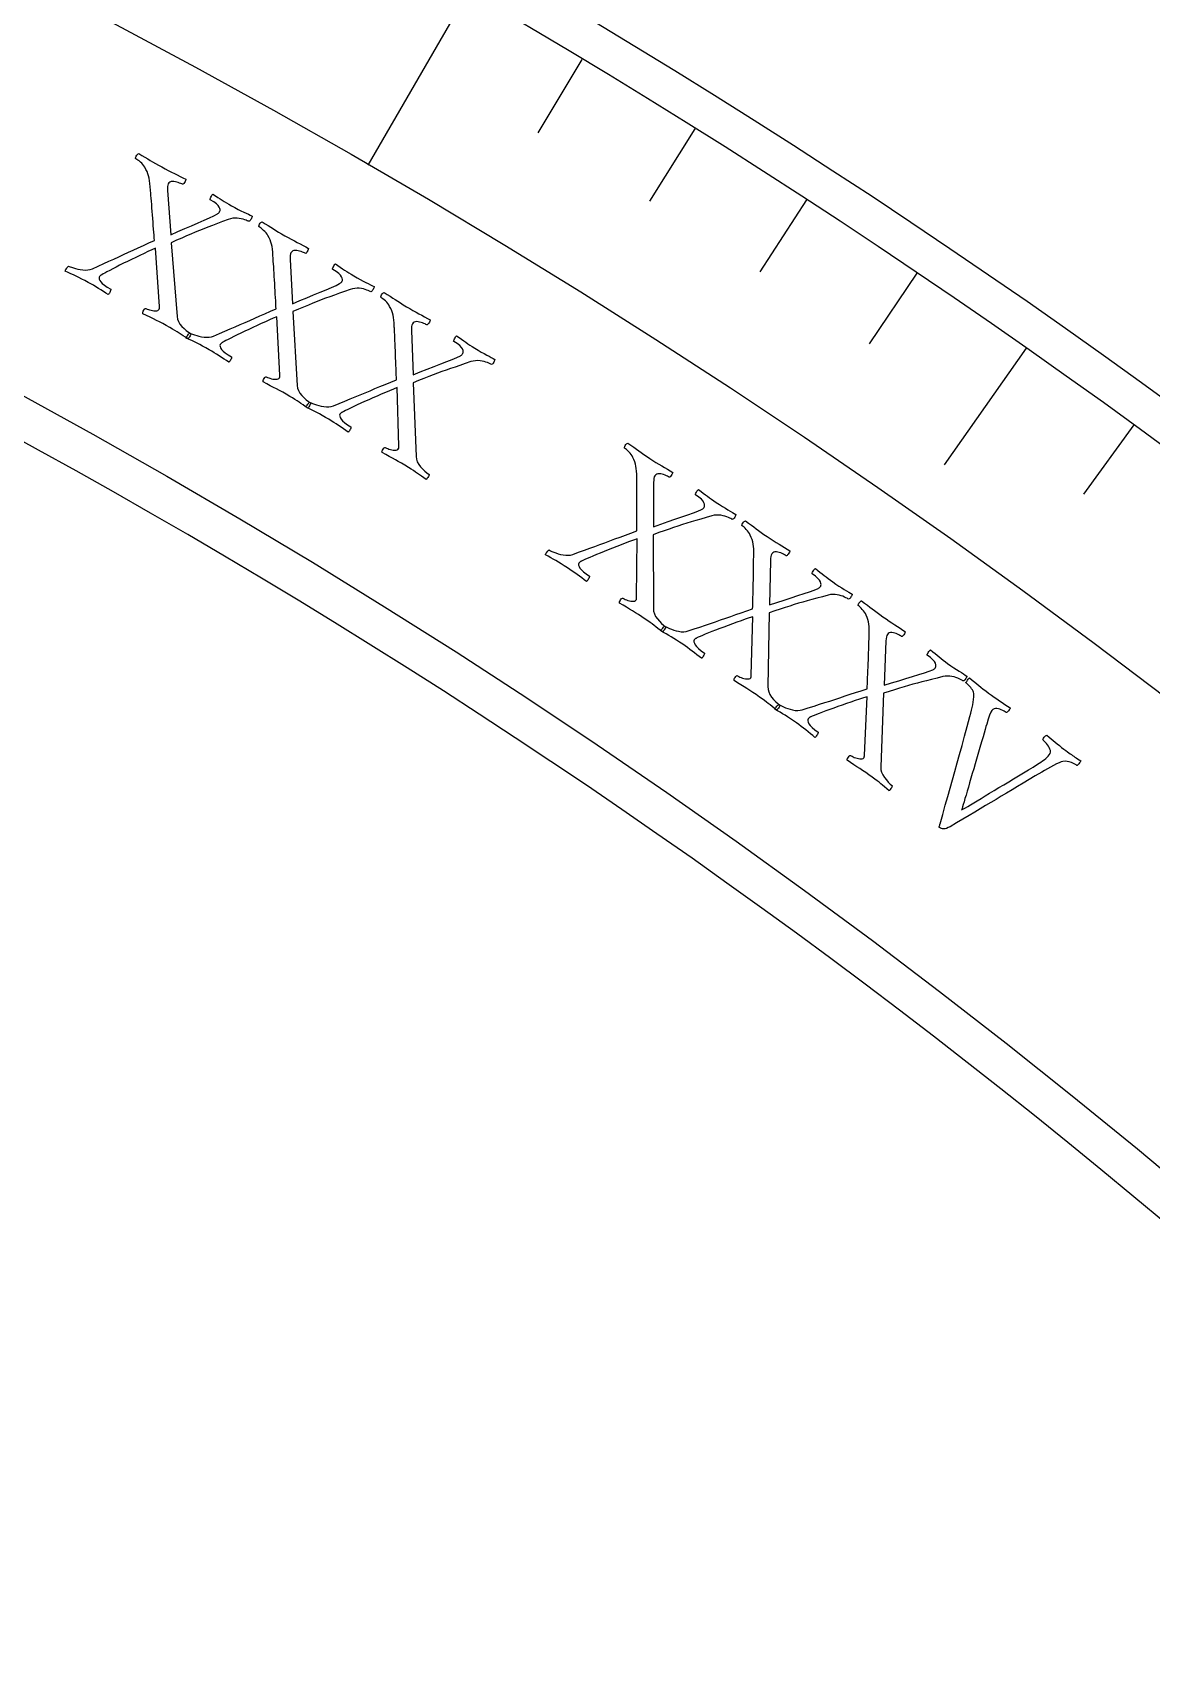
# Model space of a CAD drawing. Header units: millimetres. Extents: x -76 to 76, y -76 to 98.
# Drawn here: x 33.47 to 44.62, y 48.82 to 65.08 of the extents above; entities that cross this region are included whole.
import ezdxf

# ---------------------------------------------------------------- set-up
doc = ezdxf.new("R2010")
doc.units = ezdxf.units.MM
for name, color, linetype in [('CUT_INNER', 6, 'Continuous'), ('CUT_OUTER', 1, 'Continuous'), ('ENGRAVE', 7, 'Continuous'), ('ENGRAVE_FINE', 8, 'Continuous'), ('TEXT', 5, 'Continuous')]:
    doc.layers.add(name, color=color, linetype=linetype)

msp = doc.modelspace()

# ---------------------------------------------------------------- linework, layer by layer
at = {"layer": 'CUT_INNER'}
msp.add_lwpolyline([(44.772, 53.2097), (44.4447, 53.4834), (44.1157, 53.7551), (43.785, 54.0248), (43.4527, 54.2925), (43.1188, 54.5581), (42.7832, 54.8216), (42.446, 55.0831), (42.1072, 55.3425), (41.7669, 55.5998), (41.4249, 55.8551), (41.0814, 56.1082), (40.7364, 56.3592), (40.3898, 56.6081), (40.0417, 56.8548), (39.6921, 57.0995), (39.341, 57.3419), (38.9884, 57.5823), (38.6344, 57.8204), (38.2788, 58.0564), (37.9219, 58.2901), (37.5635, 58.5217), (37.2037, 58.7511), (36.8425, 58.9783), (36.48, 59.2032), (36.116, 59.426), (35.7507, 59.6464), (35.384, 59.8647), (35.0161, 60.0807), (34.6468, 60.2944), (34.2761, 60.5058), (33.9042, 60.715), (33.5311, 60.9219), (33.1566, 61.1265)], dxfattribs=at)
at = {"layer": 'CUT_OUTER'}
msp.add_lwpolyline([(39.0718, 65.1874), (39.4711, 64.9464), (39.8688, 64.703), (40.2651, 64.4571), (40.6598, 64.2089), (41.053, 63.9582), (41.4447, 63.7051), (41.8348, 63.4496), (42.2233, 63.1917), (42.6103, 62.9314), (42.9956, 62.6688), (43.3793, 62.4038), (43.7614, 62.1364), (44.1419, 61.8668), (44.5206, 61.5947), (44.8977, 61.3204)], dxfattribs=at)
at = {"layer": 'ENGRAVE'}
for points in [[(37.8062, 65.4823), (36.8114, 63.7591)], [(43.3695, 61.9381), (42.5543, 60.7739)]]:
    msp.add_lwpolyline(points, dxfattribs=at)
for radius in [75.6124, 73.6227, 69.9276]:
    msp.add_circle((0, 0), radius, dxfattribs=at)
at = {"layer": 'ENGRAVE_FINE'}
for points in [[(38.9433, 64.8125), (38.5041, 64.0816)], [(40.0685, 64.123), (39.6166, 63.3998)], [(41.1815, 63.4139), (40.717, 62.6987)], [(42.2819, 62.6855), (41.8051, 61.9786)], [(44.4439, 61.1717), (43.9426, 60.4819)]]:
    msp.add_lwpolyline(points, dxfattribs=at)
at = {"layer": 'TEXT'}
for points in [[(34.7569, 63.7421), (34.7903, 63.724), (34.8225, 63.7071), (34.8535, 63.6913), (34.8832, 63.6767), (34.9122, 63.6625), (34.9408, 63.6484), (34.9692, 63.6343), (34.9972, 63.6202), (34.9963, 63.6146), (34.9939, 63.6074), (34.99, 63.5987), (34.9846, 63.5883), (34.9787, 63.5788), (34.9735, 63.5726), (34.9688, 63.5697), (34.9647, 63.5701), (34.9571, 63.5739), (34.9476, 63.578), (34.9361, 63.5824), (34.9226, 63.5872), (34.908, 63.5915), (34.8935, 63.5947), (34.8789, 63.5966), (34.8643, 63.5973), (34.8506, 63.596), (34.839, 63.5915), (34.8294, 63.584), (34.8217, 63.5734), (34.8171, 63.5616), (34.8144, 63.5465), (34.8136, 63.5283), (34.8147, 63.507), (34.8486, 63.0661), (34.9192, 63.0977), (34.988, 63.1281), (35.0551, 63.1573), (35.1203, 63.1853), (35.1806, 63.2115), (35.2328, 63.2352), (35.2769, 63.2564), (35.3129, 63.2751), (35.318, 63.2784), (35.3225, 63.2819), (35.3265, 63.2858), (35.3298, 63.29), (35.3326, 63.294), (35.3347, 63.297), (35.3362, 63.2993), (35.337, 63.3006), (35.3393, 63.3081), (35.3391, 63.3177), (35.3364, 63.3293), (35.331, 63.3429), (35.3204, 63.3584), (35.3018, 63.3756), (35.2752, 63.3945), (35.2407, 63.4151), (35.2393, 63.4187), (35.2399, 63.4243), (35.2425, 63.4321), (35.247, 63.442), (35.2523, 63.452), (35.2574, 63.4602), (35.2622, 63.4666), (35.2668, 63.4711), (35.2924, 63.4545), (35.3164, 63.4389), (35.339, 63.4243), (35.3602, 63.4106), (35.3812, 63.3973), (35.4034, 63.3837), (35.4269, 63.3699), (35.4517, 63.3558), (35.4861, 63.3369), (35.518, 63.3199), (35.5473, 63.305), (35.574, 63.2921), (35.5984, 63.2807), (35.6205, 63.2703), (35.6403, 63.2608), (35.6579, 63.2522), (35.6571, 63.2469), (35.6552, 63.2403), (35.6522, 63.2326), (35.648, 63.2236), (35.6429, 63.2151), (35.6372, 63.2084), (35.6308, 63.2036), (35.6239, 63.2006), (35.6186, 63.2032), (35.6103, 63.2067), (35.599, 63.2112), (35.5847, 63.2166), (35.5681, 63.222), (35.55, 63.2263), (35.5305, 63.2297), (35.5094, 63.2321), (35.4875, 63.2327), (35.4653, 63.2309), (35.4428, 63.2267), (35.4201, 63.2201), (35.3639, 63.1985), (35.3116, 63.1785), (35.263, 63.16), (35.2183, 63.1429), (35.1755, 63.1265), (35.133, 63.1095), (35.0908, 63.0921), (35.0488, 63.0743), (35.005, 63.0553), (34.9575, 63.0344), (34.9062, 63.0116), (34.8512, 62.987), (34.9101, 62.2535), (34.9146, 62.2272), (34.9241, 62.2017), (34.9387, 62.1771), (34.9582, 62.1533), (34.9803, 62.1313), (35.0024, 62.112), (35.0244, 62.0954), (35.0465, 62.0816), (35.0463, 62.0757), (35.0444, 62.0687), (35.0408, 62.0606), (35.0355, 62.0512), (35.0298, 62.0424), (35.0252, 62.0357), (35.0216, 62.0311), (35.0191, 62.0287), (34.9944, 62.0451), (34.9714, 62.0602), (34.9501, 62.0742), (34.9307, 62.0871), (34.911, 62.0998), (34.889, 62.1133), (34.8648, 62.1276), (34.8383, 62.1427), (34.8016, 62.163), (34.7671, 62.1816), (34.7348, 62.1985), (34.7048, 62.2136), (34.6746, 62.2286), (34.6419, 62.2447), (34.6068, 62.2621), (34.5691, 62.2806), (34.5684, 62.2871), (34.5697, 62.2949), (34.573, 62.304), (34.5782, 62.3145), (34.5841, 62.324), (34.5893, 62.3302), (34.594, 62.3331), (34.598, 62.3327), (34.6046, 62.3295), (34.6133, 62.326), (34.6242, 62.3222), (34.6371, 62.3182), (34.6512, 62.3146), (34.6654, 62.3119), (34.6797, 62.3103), (34.6941, 62.3096), (34.7073, 62.3105), (34.7181, 62.3136), (34.7264, 62.3188), (34.7323, 62.3261), (34.7333, 62.3282), (34.7341, 62.3308), (34.7347, 62.3341), (34.7352, 62.3378), (34.7355, 62.3417), (34.7355, 62.3453), (34.7351, 62.3486), (34.7345, 62.3516), (34.6945, 62.9327), (34.6582, 62.9165), (34.6204, 62.8992), (34.5809, 62.8809), (34.5397, 62.8614), (34.4981, 62.8415), (34.4569, 62.8217), (34.4164, 62.802), (34.3764, 62.7825), (34.338, 62.7635), (34.3023, 62.7455), (34.2693, 62.7284), (34.2389, 62.7123), (34.2121, 62.6979), (34.19, 62.6857), (34.1724, 62.676), (34.1595, 62.6685), (34.1573, 62.667), (34.1546, 62.6651), (34.1514, 62.6629), (34.1478, 62.6603), (34.1441, 62.6574), (34.1407, 62.6539), (34.1376, 62.65), (34.1349, 62.6456), (34.1324, 62.6363), (34.134, 62.6252), (34.1398, 62.6123), (34.1497, 62.5975), (34.1649, 62.5813), (34.1867, 62.5637), (34.2149, 62.5449), (34.2497, 62.5247), (34.2497, 62.5188), (34.2483, 62.5116), (34.2453, 62.503), (34.2409, 62.4932), (34.236, 62.4839), (34.2317, 62.477), (34.228, 62.4725), (34.2248, 62.4705), (34.2007, 62.486), (34.1762, 62.5016), (34.1515, 62.5172), (34.1264, 62.5328), (34.1012, 62.5481), (34.076, 62.563), (34.0509, 62.5773), (34.0258, 62.5912), (33.9917, 62.6095), (33.96, 62.626), (33.9306, 62.6408), (33.9035, 62.6539), (33.8774, 62.6661), (33.8508, 62.6785), (33.8236, 62.691), (33.7958, 62.7036), (33.7973, 62.7097), (33.8002, 62.7167), (33.8046, 62.7245), (33.8105, 62.7331), (33.8166, 62.7412), (33.8215, 62.7474), (33.8253, 62.7516), (33.8278, 62.754), (33.8337, 62.7513), (33.8438, 62.7475), (33.8582, 62.7423), (33.877, 62.7359), (33.8985, 62.7294), (33.9216, 62.7239), (33.946, 62.7194), (33.972, 62.7159), (33.9979, 62.7145), (34.0224, 62.7161), (34.0453, 62.7208), (34.0668, 62.7286), (34.1243, 62.7542), (34.1791, 62.7788), (34.2314, 62.8024), (34.281, 62.8249), (34.3293, 62.8471), (34.3776, 62.8694), (34.4259, 62.8918), (34.4741, 62.9144), (34.5234, 62.9374), (34.5748, 62.9612), (34.6284, 62.9858), (34.6841, 63.0112), (34.6829, 63.035), (34.6811, 63.0617), (34.679, 63.0911), (34.6764, 63.1234), (34.6736, 63.1575), (34.6709, 63.1922), (34.6682, 63.2277), (34.6656, 63.2639), (34.663, 63.2998), (34.6604, 63.3346), (34.6577, 63.3682), (34.6549, 63.4006), (34.6523, 63.4309), (34.6499, 63.4584), (34.6478, 63.4831), (34.6459, 63.5048), (34.6443, 63.5226), (34.6432, 63.5353), (34.6426, 63.5429), (34.6424, 63.5455), (34.64, 63.5766), (34.6365, 63.6049), (34.632, 63.6305), (34.6265, 63.6533), (34.6196, 63.6748), (34.611, 63.6963), (34.6007, 63.7177), (34.5887, 63.7392), (34.5797, 63.753), (34.5694, 63.7663), (34.5577, 63.7789), (34.5445, 63.7909), (34.5313, 63.8018), (34.5195, 63.8108), (34.509, 63.8181), (34.4998, 63.8236), (34.4972, 63.8268), (34.4971, 63.8323), (34.4995, 63.8401), (34.5043, 63.8501), (34.5104, 63.8602), (34.5163, 63.8678), (34.5222, 63.8731), (34.5281, 63.876), (34.5604, 63.8572), (34.5902, 63.8396), (34.6174, 63.8233), (34.642, 63.8082), (34.6668, 63.7932), (34.6941, 63.7771), (34.7242, 63.7601), (34.7569, 63.7421)], [(35.9835, 63.0577), (36.0166, 63.0391), (36.0484, 63.0216), (36.0791, 63.0052), (36.1085, 62.9899), (36.1372, 62.9752), (36.1656, 62.9606), (36.1936, 62.9459), (36.2214, 62.9312), (36.2204, 62.9257), (36.2178, 62.9185), (36.2138, 62.9099), (36.2082, 62.8996), (36.2021, 62.8902), (36.1968, 62.8841), (36.192, 62.8813), (36.188, 62.8818), (36.1805, 62.8857), (36.171, 62.89), (36.1595, 62.8947), (36.1461, 62.8997), (36.1317, 62.9043), (36.1172, 62.9077), (36.1027, 62.91), (36.0881, 62.911), (36.0744, 62.9099), (36.0627, 62.9056), (36.0529, 62.8983), (36.0451, 62.8879), (36.0402, 62.8761), (36.0372, 62.8611), (36.0361, 62.843), (36.0368, 62.8216), (36.0621, 62.3802), (36.1333, 62.4104), (36.2027, 62.4394), (36.2703, 62.4673), (36.3361, 62.4941), (36.3969, 62.5191), (36.4495, 62.5418), (36.494, 62.5621), (36.5304, 62.5801), (36.5356, 62.5833), (36.5402, 62.5867), (36.5442, 62.5905), (36.5476, 62.5947), (36.5504, 62.5986), (36.5526, 62.6016), (36.5541, 62.6038), (36.555, 62.6052), (36.5574, 62.6126), (36.5574, 62.6222), (36.5549, 62.6338), (36.5498, 62.6476), (36.5395, 62.6633), (36.5212, 62.6808), (36.495, 62.7002), (36.4608, 62.7215), (36.4596, 62.7251), (36.4603, 62.7307), (36.463, 62.7385), (36.4677, 62.7483), (36.4732, 62.7582), (36.4785, 62.7663), (36.4834, 62.7725), (36.4881, 62.777), (36.5133, 62.7599), (36.5371, 62.7438), (36.5594, 62.7288), (36.5802, 62.7147), (36.601, 62.701), (36.623, 62.687), (36.6462, 62.6727), (36.6707, 62.6581), (36.7048, 62.6385), (36.7363, 62.6209), (36.7653, 62.6055), (36.7918, 62.5921), (36.8159, 62.5802), (36.8378, 62.5693), (36.8574, 62.5594), (36.8749, 62.5506), (36.874, 62.5452), (36.8719, 62.5387), (36.8687, 62.531), (36.8644, 62.5222), (36.8591, 62.5137), (36.8533, 62.5071), (36.8469, 62.5024), (36.8398, 62.4996), (36.8346, 62.5023), (36.8264, 62.506), (36.8152, 62.5107), (36.801, 62.5164), (36.7845, 62.5221), (36.7665, 62.5268), (36.747, 62.5305), (36.726, 62.5333), (36.7041, 62.5344), (36.6819, 62.533), (36.6594, 62.5292), (36.6365, 62.523), (36.5799, 62.5026), (36.5272, 62.4836), (36.4783, 62.466), (36.4332, 62.4498), (36.3902, 62.4342), (36.3474, 62.418), (36.3048, 62.4015), (36.2624, 62.3844), (36.2183, 62.3663), (36.1704, 62.3463), (36.1187, 62.3246), (36.0632, 62.301), (36.1079, 61.5665), (36.1119, 61.5401), (36.1209, 61.5144), (36.135, 61.4895), (36.1541, 61.4654), (36.1757, 61.4429), (36.1974, 61.4232), (36.2191, 61.4062), (36.241, 61.392), (36.2407, 61.3861), (36.2386, 61.3792), (36.2348, 61.3711), (36.2293, 61.3618), (36.2235, 61.3531), (36.2187, 61.3465), (36.2151, 61.342), (36.2125, 61.3396), (36.1881, 61.3565), (36.1654, 61.3721), (36.1445, 61.3865), (36.1253, 61.3997), (36.1058, 61.4128), (36.0841, 61.4267), (36.0601, 61.4415), (36.0339, 61.4571), (35.9976, 61.4781), (35.9635, 61.4974), (35.9316, 61.5149), (35.9018, 61.5306), (35.872, 61.5461), (35.8396, 61.5629), (35.8048, 61.5809), (35.7675, 61.6002), (35.7669, 61.6067), (35.7684, 61.6144), (35.7718, 61.6235), (35.7772, 61.6339), (35.7833, 61.6433), (35.7887, 61.6494), (35.7934, 61.6522), (35.7974, 61.6517), (35.8039, 61.6484), (35.8126, 61.6447), (35.8233, 61.6407), (35.8362, 61.6365), (35.8502, 61.6326), (35.8644, 61.6296), (35.8786, 61.6277), (35.893, 61.6268), (35.9063, 61.6275), (35.9171, 61.6303), (35.9255, 61.6353), (35.9316, 61.6425), (35.9326, 61.6446), (35.9334, 61.6472), (35.9341, 61.6504), (35.9347, 61.6542), (35.935, 61.658), (35.9351, 61.6616), (35.9348, 61.665), (35.9342, 61.668), (35.9054, 62.2498), (35.8689, 62.2343), (35.8307, 62.2177), (35.7908, 62.2001), (35.7493, 62.1814), (35.7073, 62.1623), (35.6658, 62.1433), (35.6249, 62.1245), (35.5845, 62.1057), (35.5458, 62.0875), (35.5097, 62.0702), (35.4764, 62.0537), (35.4457, 62.0382), (35.4186, 62.0243), (35.3963, 62.0126), (35.3785, 62.0031), (35.3654, 61.9959), (35.3632, 61.9944), (35.3605, 61.9926), (35.3573, 61.9905), (35.3536, 61.988), (35.3498, 61.9851), (35.3463, 61.9817), (35.3432, 61.9779), (35.3404, 61.9735), (35.3377, 61.9642), (35.3392, 61.9531), (35.3447, 61.9401), (35.3543, 61.9252), (35.3692, 61.9086), (35.3906, 61.8907), (35.4185, 61.8713), (35.4529, 61.8504), (35.4528, 61.8445), (35.4512, 61.8373), (35.4481, 61.8288), (35.4434, 61.8191), (35.4384, 61.8099), (35.434, 61.8031), (35.4302, 61.7987), (35.427, 61.7967), (35.4031, 61.8127), (35.379, 61.8288), (35.3545, 61.8448), (35.3297, 61.8609), (35.3048, 61.8767), (35.28, 61.892), (35.2551, 61.9069), (35.2303, 61.9212), (35.1966, 61.9402), (35.1651, 61.9574), (35.136, 61.9727), (35.1092, 61.9863), (35.0834, 61.999), (35.057, 62.0119), (35.03, 62.0249), (35.0025, 62.0381), (35.0041, 62.0441), (35.0071, 62.051), (35.0117, 62.0587), (35.0178, 62.0673), (35.0241, 62.0753), (35.0291, 62.0814), (35.0329, 62.0855), (35.0355, 62.0878), (35.0413, 62.0851), (35.0514, 62.081), (35.0657, 62.0756), (35.0843, 62.0688), (35.1057, 62.0619), (35.1286, 62.0559), (35.153, 62.051), (35.1789, 62.047), (35.2048, 62.0451), (35.2293, 62.0462), (35.2523, 62.0505), (35.2739, 62.0578), (35.3319, 62.0823), (35.3872, 62.1058), (35.4399, 62.1284), (35.49, 62.15), (35.5387, 62.1712), (35.5874, 62.1925), (35.6361, 62.214), (35.6848, 62.2357), (35.7345, 62.2578), (35.7864, 62.2806), (35.8404, 62.3042), (35.8966, 62.3284), (35.8958, 62.3523), (35.8946, 62.379), (35.893, 62.4085), (35.891, 62.4408), (35.8889, 62.4749), (35.8869, 62.5097), (35.8849, 62.5452), (35.883, 62.5814), (35.8811, 62.6174), (35.8791, 62.6522), (35.8771, 62.6858), (35.875, 62.7183), (35.8729, 62.7487), (35.871, 62.7762), (35.8694, 62.8009), (35.8679, 62.8227), (35.8667, 62.8405), (35.8659, 62.8532), (35.8654, 62.8609), (35.8652, 62.8634), (35.8634, 62.8945), (35.8605, 62.923), (35.8565, 62.9486), (35.8514, 62.9716), (35.8449, 62.9932), (35.8367, 63.0148), (35.8268, 63.0364), (35.8153, 63.0581), (35.8066, 63.0722), (35.7965, 63.0856), (35.785, 63.0984), (35.7721, 63.1107), (35.7591, 63.1218), (35.7475, 63.1311), (35.7371, 63.1386), (35.728, 63.1443), (35.7255, 63.1475), (35.7255, 63.153), (35.7281, 63.1607), (35.7331, 63.1707), (35.7393, 63.1806), (35.7454, 63.1881), (35.7514, 63.1933), (35.7573, 63.1961), (35.7893, 63.1767), (35.8187, 63.1585), (35.8456, 63.1417), (35.87, 63.1261), (35.8944, 63.1106), (35.9214, 63.094), (35.9512, 63.0764), (35.9835, 63.0577)], [(37.1967, 62.3498), (37.2294, 62.3305), (37.2609, 62.3124), (37.2912, 62.2954), (37.3203, 62.2796), (37.3487, 62.2644), (37.3768, 62.2491), (37.4046, 62.2339), (37.4321, 62.2187), (37.4309, 62.2132), (37.4282, 62.2061), (37.424, 62.1975), (37.4182, 62.1874), (37.412, 62.1781), (37.4065, 62.1721), (37.4017, 62.1694), (37.3977, 62.1699), (37.3902, 62.174), (37.3809, 62.1785), (37.3695, 62.1834), (37.3562, 62.1887), (37.3419, 62.1936), (37.3275, 62.1973), (37.313, 62.1998), (37.2984, 62.2011), (37.2847, 62.2002), (37.2729, 62.1962), (37.263, 62.1891), (37.2549, 62.1788), (37.2498, 62.1671), (37.2465, 62.1522), (37.245, 62.1341), (37.2454, 62.1127), (37.2621, 61.6709), (37.3339, 61.6997), (37.4039, 61.7274), (37.472, 61.7539), (37.5383, 61.7794), (37.5995, 61.8033), (37.6526, 61.8249), (37.6975, 61.8444), (37.7342, 61.8617), (37.7394, 61.8648), (37.7441, 61.8681), (37.7482, 61.8719), (37.7517, 61.876), (37.7546, 61.8798), (37.7568, 61.8828), (37.7584, 61.885), (37.7592, 61.8863), (37.7619, 61.8937), (37.762, 61.9032), (37.7597, 61.9149), (37.7549, 61.9288), (37.7449, 61.9447), (37.727, 61.9626), (37.7012, 61.9825), (37.6674, 62.0044), (37.6662, 62.008), (37.667, 62.0136), (37.6699, 62.0213), (37.6748, 62.031), (37.6805, 62.0408), (37.6859, 62.0488), (37.691, 62.055), (37.6957, 62.0593), (37.7206, 62.0418), (37.744, 62.0253), (37.7661, 62.0098), (37.7866, 61.9953), (37.8071, 61.9812), (37.8288, 61.9668), (37.8518, 61.952), (37.876, 61.937), (37.9097, 61.9167), (37.9409, 61.8985), (37.9696, 61.8825), (37.9958, 61.8686), (38.0196, 61.8563), (38.0413, 61.845), (38.0608, 61.8347), (38.078, 61.8255), (38.077, 61.8202), (38.0749, 61.8137), (38.0715, 61.8061), (38.067, 61.7973), (38.0616, 61.789), (38.0556, 61.7825), (38.0491, 61.7779), (38.042, 61.7753), (38.0369, 61.778), (38.0287, 61.7819), (38.0176, 61.7868), (38.0035, 61.7927), (37.9871, 61.7987), (37.9692, 61.8038), (37.9498, 61.8079), (37.9289, 61.8111), (37.907, 61.8126), (37.8848, 61.8117), (37.8621, 61.8083), (37.8391, 61.8026), (37.7822, 61.7832), (37.7291, 61.7652), (37.6799, 61.7486), (37.6345, 61.7333), (37.5912, 61.7185), (37.5481, 61.7032), (37.5052, 61.6875), (37.4625, 61.6713), (37.418, 61.654), (37.3698, 61.6349), (37.3176, 61.6142), (37.2617, 61.5917), (37.2921, 60.8564), (37.2956, 60.83), (37.3042, 60.8042), (37.3178, 60.779), (37.3364, 60.7545), (37.3576, 60.7316), (37.3789, 60.7115), (37.4003, 60.6941), (37.4218, 60.6794), (37.4214, 60.6736), (37.4192, 60.6666), (37.4153, 60.6586), (37.4096, 60.6495), (37.4036, 60.6409), (37.3987, 60.6343), (37.395, 60.6299), (37.3924, 60.6276), (37.3683, 60.6449), (37.3459, 60.661), (37.3252, 60.6758), (37.3063, 60.6894), (37.2871, 60.7028), (37.2657, 60.7171), (37.242, 60.7324), (37.2161, 60.7485), (37.1802, 60.7702), (37.1465, 60.7901), (37.1149, 60.8083), (37.0855, 60.8246), (37.0559, 60.8407), (37.0239, 60.858), (36.9894, 60.8767), (36.9525, 60.8968), (36.9521, 60.9032), (36.9537, 60.911), (36.9573, 60.92), (36.9629, 60.9302), (36.9691, 60.9395), (36.9746, 60.9455), (36.9793, 60.9482), (36.9833, 60.9476), (36.9898, 60.9442), (36.9984, 60.9404), (37.0091, 60.9362), (37.0219, 60.9317), (37.0358, 60.9275), (37.0499, 60.9243), (37.0641, 60.9221), (37.0785, 60.9209), (37.0918, 60.9213), (37.1026, 60.9239), (37.1112, 60.9288), (37.1173, 60.9358), (37.1184, 60.9379), (37.1193, 60.9406), (37.1201, 60.9437), (37.1207, 60.9475), (37.1211, 60.9513), (37.1212, 60.9549), (37.121, 60.9583), (37.1204, 60.9613), (37.103, 61.5435), (37.0661, 61.5287), (37.0276, 61.5129), (36.9874, 61.4961), (36.9456, 61.4782), (36.9032, 61.4599), (36.8613, 61.4417), (36.82, 61.4237), (36.7793, 61.4057), (36.7402, 61.3882), (36.7039, 61.3716), (36.6702, 61.3558), (36.6392, 61.3409), (36.6119, 61.3275), (36.5893, 61.3162), (36.5714, 61.3071), (36.5581, 61.3002), (36.5559, 61.2987), (36.5531, 61.297), (36.5499, 61.2949), (36.5461, 61.2925), (36.5423, 61.2897), (36.5388, 61.2863), (36.5356, 61.2825), (36.5327, 61.2782), (36.5298, 61.269), (36.531, 61.2579), (36.5363, 61.2447), (36.5456, 61.2297), (36.5602, 61.2128), (36.5813, 61.1944), (36.6088, 61.1745), (36.6428, 61.153), (36.6425, 61.1471), (36.6408, 61.1399), (36.6375, 61.1315), (36.6327, 61.1218), (36.6275, 61.1127), (36.6229, 61.106), (36.619, 61.1017), (36.6158, 61.0998), (36.5923, 61.1163), (36.5684, 61.1328), (36.5443, 61.1493), (36.5199, 61.1658), (36.4953, 61.1821), (36.4707, 61.1979), (36.4462, 61.2133), (36.4216, 61.2281), (36.3882, 61.2477), (36.3571, 61.2655), (36.3283, 61.2814), (36.3018, 61.2955), (36.2762, 61.3087), (36.25, 61.3221), (36.2234, 61.3356), (36.1961, 61.3493), (36.1978, 61.3554), (36.201, 61.3622), (36.2057, 61.3698), (36.212, 61.3782), (36.2184, 61.3861), (36.2235, 61.3921), (36.2274, 61.3962), (36.23, 61.3984), (36.2358, 61.3956), (36.2458, 61.3913), (36.26, 61.3856), (36.2784, 61.3785), (36.2998, 61.3711), (36.3226, 61.3647), (36.3468, 61.3593), (36.3726, 61.3548), (36.3985, 61.3524), (36.423, 61.3531), (36.4461, 61.3569), (36.4678, 61.3638), (36.5263, 61.3872), (36.582, 61.4096), (36.6352, 61.4312), (36.6856, 61.4518), (36.7348, 61.4721), (36.7839, 61.4925), (36.833, 61.513), (36.8821, 61.5337), (36.9322, 61.5548), (36.9845, 61.5766), (37.039, 61.5992), (37.0957, 61.6223), (37.0953, 61.6462), (37.0946, 61.6729), (37.0936, 61.7024), (37.0923, 61.7348), (37.0908, 61.7689), (37.0894, 61.8037), (37.0881, 61.8393), (37.0869, 61.8755), (37.0858, 61.9116), (37.0845, 61.9464), (37.0831, 61.9801), (37.0816, 62.0125), (37.0801, 62.043), (37.0788, 62.0705), (37.0776, 62.0952), (37.0765, 62.1171), (37.0757, 62.1349), (37.0751, 62.1476), (37.0747, 62.1553), (37.0746, 62.1578), (37.0734, 62.189), (37.0711, 62.2174), (37.0676, 62.2432), (37.0629, 62.2662), (37.0568, 62.2879), (37.0491, 62.3097), (37.0396, 62.3316), (37.0285, 62.3535), (37.0201, 62.3677), (37.0102, 62.3813), (36.999, 62.3944), (36.9863, 62.4069), (36.9736, 62.4182), (36.9621, 62.4277), (36.9518, 62.4354), (36.9429, 62.4413), (36.9404, 62.4446), (36.9406, 62.45), (36.9432, 62.4577), (36.9485, 62.4676), (36.9549, 62.4774), (36.9611, 62.4848), (36.9672, 62.4898), (36.9732, 62.4925), (37.0048, 62.4725), (37.0338, 62.4538), (37.0604, 62.4364), (37.0844, 62.4203), (37.1086, 62.4044), (37.1353, 62.3873), (37.1647, 62.3691), (37.1967, 62.3498)], [(39.6195, 60.839), (39.6514, 60.8185), (39.6822, 60.7991), (39.7118, 60.781), (39.7403, 60.764), (39.7681, 60.7477), (39.7955, 60.7313), (39.8227, 60.715), (39.8495, 60.6988), (39.8482, 60.6933), (39.8452, 60.6863), (39.8407, 60.6779), (39.8345, 60.668), (39.8279, 60.6589), (39.8222, 60.6532), (39.8173, 60.6506), (39.8133, 60.6514), (39.806, 60.6558), (39.7968, 60.6606), (39.7857, 60.6659), (39.7726, 60.6717), (39.7584, 60.6772), (39.7442, 60.6814), (39.7298, 60.6845), (39.7153, 60.6864), (39.7016, 60.6861), (39.6896, 60.6825), (39.6794, 60.6758), (39.671, 60.6658), (39.6654, 60.6544), (39.6615, 60.6396), (39.6593, 60.6215), (39.6588, 60.6001), (39.6582, 60.158), (39.7311, 60.184), (39.8021, 60.2089), (39.8712, 60.2328), (39.9384, 60.2557), (40.0006, 60.2771), (40.0545, 60.2966), (40.1001, 60.3143), (40.1374, 60.3302), (40.1428, 60.333), (40.1475, 60.3362), (40.1518, 60.3398), (40.1554, 60.3437), (40.1585, 60.3474), (40.1608, 60.3503), (40.1625, 60.3524), (40.1634, 60.3537), (40.1663, 60.361), (40.1669, 60.3706), (40.165, 60.3823), (40.1607, 60.3963), (40.1514, 60.4126), (40.1342, 60.4312), (40.1091, 60.4521), (40.0763, 60.4754), (40.0752, 60.479), (40.0763, 60.4846), (40.0794, 60.4922), (40.0847, 60.5017), (40.0908, 60.5113), (40.0965, 60.519), (40.1018, 60.525), (40.1067, 60.5291), (40.1309, 60.5106), (40.1537, 60.4932), (40.1751, 60.4769), (40.1951, 60.4616), (40.215, 60.4467), (40.2361, 60.4314), (40.2585, 60.4158), (40.2821, 60.3998), (40.3149, 60.3782), (40.3454, 60.3588), (40.3734, 60.3417), (40.3991, 60.3268), (40.4224, 60.3135), (40.4436, 60.3014), (40.4627, 60.2903), (40.4796, 60.2804), (40.4784, 60.2752), (40.4759, 60.2688), (40.4723, 60.2613), (40.4674, 60.2527), (40.4617, 60.2446), (40.4555, 60.2384), (40.4488, 60.2341), (40.4416, 60.2317), (40.4366, 60.2347), (40.4286, 60.2388), (40.4177, 60.2442), (40.4038, 60.2507), (40.3877, 60.2573), (40.37, 60.2631), (40.3508, 60.2679), (40.33, 60.272), (40.3082, 60.2743), (40.2859, 60.2743), (40.2632, 60.2718), (40.24, 60.2669), (40.1823, 60.2498), (40.1285, 60.234), (40.0787, 60.2193), (40.0327, 60.2058), (39.9889, 60.1927), (39.9452, 60.1791), (39.9017, 60.1651), (39.8585, 60.1505), (39.8133, 60.135), (39.7643, 60.1179), (39.7114, 60.0992), (39.6547, 60.0789), (39.6562, 59.343), (39.6586, 59.3165), (39.6662, 59.2903), (39.6787, 59.2647), (39.6964, 59.2394), (39.7166, 59.2157), (39.7371, 59.1948), (39.7579, 59.1766), (39.7788, 59.161), (39.7782, 59.1552), (39.7757, 59.1484), (39.7715, 59.1405), (39.7654, 59.1316), (39.7591, 59.1233), (39.7539, 59.1169), (39.75, 59.1127), (39.7474, 59.1105), (39.7239, 59.1287), (39.7022, 59.1456), (39.6821, 59.1612), (39.6638, 59.1756), (39.6451, 59.1897), (39.6243, 59.2049), (39.6012, 59.221), (39.5759, 59.2382), (39.5409, 59.2613), (39.508, 59.2825), (39.4772, 59.3019), (39.4484, 59.3193), (39.4195, 59.3366), (39.3882, 59.3552), (39.3545, 59.3752), (39.3183, 59.3967), (39.3182, 59.4032), (39.3201, 59.4108), (39.3241, 59.4197), (39.3301, 59.4297), (39.3367, 59.4387), (39.3424, 59.4445), (39.3472, 59.447), (39.3512, 59.4463), (39.3575, 59.4426), (39.366, 59.4385), (39.3765, 59.4339), (39.3891, 59.4289), (39.4029, 59.4241), (39.4168, 59.4204), (39.4309, 59.4176), (39.4452, 59.4159), (39.4585, 59.4157), (39.4695, 59.4179), (39.4782, 59.4224), (39.4846, 59.4293), (39.4857, 59.4313), (39.4868, 59.4339), (39.4877, 59.437), (39.4884, 59.4407), (39.489, 59.4446), (39.4893, 59.4482), (39.4892, 59.4515), (39.4887, 59.4546), (39.4942, 60.037), (39.4568, 60.0237), (39.4177, 60.0094), (39.3769, 59.9942), (39.3343, 59.978), (39.2912, 59.9614), (39.2487, 59.9448), (39.2067, 59.9284), (39.1654, 59.912), (39.1256, 59.8961), (39.0886, 59.8809), (39.0543, 59.8665), (39.0228, 59.8528), (38.995, 59.8405), (38.972, 59.8301), (38.9537, 59.8217), (38.9402, 59.8153), (38.9379, 59.8139), (38.9351, 59.8123), (38.9317, 59.8103), (38.9279, 59.8081), (38.924, 59.8054), (38.9203, 59.8022), (38.917, 59.7986), (38.9139, 59.7944), (38.9107, 59.7853), (38.9115, 59.7741), (38.9162, 59.7608), (38.9249, 59.7453), (38.9388, 59.7279), (38.9592, 59.7087), (38.9859, 59.6877), (39.019, 59.6649), (39.0185, 59.659), (39.0165, 59.6519), (39.0129, 59.6437), (39.0077, 59.6342), (39.0021, 59.6253), (38.9973, 59.6188), (38.9932, 59.6146), (38.9899, 59.6128), (38.9671, 59.6302), (38.9439, 59.6476), (38.9204, 59.6651), (38.8967, 59.6826), (38.8727, 59.6998), (38.8488, 59.7166), (38.8249, 59.7329), (38.8009, 59.7486), (38.7684, 59.7696), (38.738, 59.7885), (38.7098, 59.8056), (38.6839, 59.8207), (38.6588, 59.8349), (38.6332, 59.8493), (38.6071, 59.8639), (38.5804, 59.8786), (38.5823, 59.8846), (38.5858, 59.8913), (38.5908, 59.8988), (38.5974, 59.9069), (38.6041, 59.9145), (38.6095, 59.9203), (38.6135, 59.9243), (38.6162, 59.9264), (38.6218, 59.9233), (38.6317, 59.9186), (38.6456, 59.9124), (38.6638, 59.9045), (38.6848, 59.8964), (38.7073, 59.8891), (38.7314, 59.8827), (38.757, 59.8772), (38.7827, 59.8738), (38.8072, 59.8735), (38.8305, 59.8764), (38.8525, 59.8824), (38.9118, 59.9035), (38.9684, 59.9237), (39.0223, 59.9432), (39.0736, 59.9618), (39.1235, 59.9801), (39.1733, 59.9986), (39.2232, 60.0172), (39.273, 60.0359), (39.324, 60.055), (39.3771, 60.0748), (39.4324, 60.0951), (39.49, 60.1161), (39.4906, 60.1399), (39.4909, 60.1666), (39.4911, 60.1962), (39.491, 60.2286), (39.4909, 60.2627), (39.4909, 60.2976), (39.491, 60.3332), (39.4912, 60.3694), (39.4914, 60.4055), (39.4915, 60.4403), (39.4914, 60.474), (39.4912, 60.5065), (39.491, 60.537), (39.4907, 60.5646), (39.4905, 60.5893), (39.4903, 60.6112), (39.4902, 60.629), (39.4901, 60.6418), (39.49, 60.6494), (39.49, 60.652), (39.49, 60.6832), (39.4888, 60.7117), (39.4863, 60.7376), (39.4826, 60.7608), (39.4773, 60.7827), (39.4704, 60.8048), (39.4618, 60.827), (39.4516, 60.8493), (39.4437, 60.8638), (39.4344, 60.8778), (39.4237, 60.8913), (39.4116, 60.9043), (39.3993, 60.9162), (39.3882, 60.9261), (39.3782, 60.9342), (39.3695, 60.9404), (39.3672, 60.9438), (39.3675, 60.9492), (39.3705, 60.9568), (39.3761, 60.9665), (39.3829, 60.976), (39.3894, 60.9832), (39.3957, 60.988), (39.4018, 60.9904), (39.4326, 60.9691), (39.4609, 60.9493), (39.4867, 60.9309), (39.5101, 60.9139), (39.5336, 60.897), (39.5597, 60.8789), (39.5883, 60.8596), (39.6195, 60.839)], [(40.789, 60.0612), (40.8206, 60.04), (40.8509, 60.0201), (40.8802, 60.0013), (40.9084, 59.9838), (40.9358, 59.967), (40.963, 59.9501), (40.9898, 59.9333), (41.0163, 59.9165), (41.0149, 59.9111), (41.0118, 59.9042), (41.0071, 59.8958), (41.0007, 59.886), (40.9939, 59.8771), (40.9881, 59.8714), (40.9832, 59.869), (40.9792, 59.8698), (40.972, 59.8743), (40.9629, 59.8794), (40.9518, 59.8849), (40.9388, 59.891), (40.9248, 59.8967), (40.9107, 59.9012), (40.8963, 59.9046), (40.8818, 59.9067), (40.8681, 59.9067), (40.8561, 59.9034), (40.8458, 59.8968), (40.8372, 59.887), (40.8314, 59.8757), (40.8272, 59.861), (40.8247, 59.843), (40.8237, 59.8216), (40.8146, 59.3796), (40.8879, 59.4041), (40.9594, 59.4276), (41.0289, 59.4502), (41.0966, 59.4718), (41.1592, 59.492), (41.2134, 59.5105), (41.2594, 59.5273), (41.297, 59.5424), (41.3024, 59.5451), (41.3073, 59.5482), (41.3116, 59.5517), (41.3153, 59.5556), (41.3184, 59.5593), (41.3208, 59.5621), (41.3225, 59.5642), (41.3235, 59.5655), (41.3265, 59.5727), (41.3272, 59.5822), (41.3256, 59.594), (41.3216, 59.6081), (41.3126, 59.6246), (41.2957, 59.6435), (41.2711, 59.6649), (41.2387, 59.6888), (41.2377, 59.6924), (41.2389, 59.698), (41.2422, 59.7055), (41.2476, 59.7149), (41.2539, 59.7244), (41.2598, 59.732), (41.2652, 59.7379), (41.2702, 59.7419), (41.294, 59.723), (41.3164, 59.7051), (41.3375, 59.6883), (41.3572, 59.6727), (41.3768, 59.6574), (41.3977, 59.6417), (41.4197, 59.6257), (41.443, 59.6092), (41.4754, 59.587), (41.5055, 59.567), (41.5332, 59.5494), (41.5585, 59.5339), (41.5817, 59.5202), (41.6026, 59.5077), (41.6214, 59.4963), (41.6381, 59.4861), (41.6368, 59.4808), (41.6343, 59.4745), (41.6305, 59.4671), (41.6255, 59.4586), (41.6196, 59.4506), (41.6133, 59.4445), (41.6065, 59.4403), (41.5993, 59.438), (41.5943, 59.4411), (41.5864, 59.4454), (41.5756, 59.451), (41.5618, 59.4577), (41.5458, 59.4647), (41.5283, 59.4708), (41.5091, 59.4761), (41.4884, 59.4805), (41.4667, 59.4833), (41.4444, 59.4836), (41.4216, 59.4816), (41.3983, 59.4772), (41.3403, 59.4612), (41.2863, 59.4464), (41.2361, 59.4327), (41.19, 59.4201), (41.1458, 59.4078), (41.1019, 59.3951), (41.0582, 59.3819), (41.0146, 59.3682), (40.9692, 59.3536), (40.9199, 59.3374), (40.8667, 59.3197), (40.8095, 59.3005), (40.7968, 58.5648), (40.7987, 58.5381), (40.8057, 58.5119), (40.8178, 58.486), (40.835, 58.4604), (40.8548, 58.4363), (40.8749, 58.415), (40.8952, 58.3964), (40.9159, 58.3804), (40.9151, 58.3746), (40.9125, 58.3678), (40.9081, 58.3601), (40.9019, 58.3513), (40.8954, 58.343), (40.8901, 58.3368), (40.8862, 58.3326), (40.8834, 58.3305), (40.8604, 58.3491), (40.839, 58.3665), (40.8192, 58.3825), (40.8011, 58.3972), (40.7827, 58.4117), (40.7622, 58.4273), (40.7394, 58.4439), (40.7145, 58.4615), (40.68, 58.4853), (40.6475, 58.5071), (40.617, 58.5271), (40.5886, 58.5451), (40.56, 58.5629), (40.529, 58.5821), (40.4957, 58.6028), (40.46, 58.6249), (40.46, 58.6314), (40.4621, 58.639), (40.4662, 58.6478), (40.4724, 58.6577), (40.4792, 58.6666), (40.485, 58.6723), (40.4899, 58.6747), (40.4938, 58.6739), (40.5001, 58.6701), (40.5085, 58.6658), (40.5189, 58.661), (40.5314, 58.6557), (40.5451, 58.6507), (40.5589, 58.6467), (40.573, 58.6437), (40.5873, 58.6417), (40.6005, 58.6413), (40.6116, 58.6433), (40.6204, 58.6476), (40.6269, 58.6543), (40.6281, 58.6563), (40.6291, 58.6589), (40.6301, 58.662), (40.631, 58.6657), (40.6316, 58.6695), (40.6319, 58.6731), (40.6319, 58.6765), (40.6315, 58.6795), (40.6482, 59.2618), (40.6106, 59.2491), (40.5712, 59.2356), (40.5301, 59.2212), (40.4873, 59.2058), (40.4439, 59.19), (40.401, 59.1743), (40.3587, 59.1587), (40.3171, 59.1432), (40.277, 59.128), (40.2397, 59.1135), (40.2052, 59.0998), (40.1734, 59.0867), (40.1453, 59.0749), (40.1221, 59.065), (40.1037, 59.057), (40.09, 59.0508), (40.0877, 59.0495), (40.0849, 59.0479), (40.0815, 59.046), (40.0776, 59.0438), (40.0736, 59.0412), (40.0699, 59.0381), (40.0665, 59.0345), (40.0634, 59.0304), (40.06, 59.0213), (40.0605, 59.0101), (40.065, 58.9967), (40.0734, 58.9811), (40.087, 58.9635), (40.107, 58.9439), (40.1333, 58.9224), (40.1659, 58.8989), (40.1653, 58.893), (40.1632, 58.886), (40.1594, 58.8778), (40.1541, 58.8684), (40.1483, 58.8596), (40.1434, 58.8532), (40.1392, 58.8491), (40.1359, 58.8474), (40.1133, 58.8652), (40.0905, 58.8831), (40.0674, 58.901), (40.044, 58.9189), (40.0204, 58.9366), (39.9968, 58.9539), (39.9732, 58.9706), (39.9495, 58.9868), (39.9174, 59.0084), (39.8874, 59.0279), (39.8596, 59.0455), (39.8339, 59.0611), (39.8091, 59.0759), (39.7838, 59.0908), (39.7579, 59.1058), (39.7316, 59.1211), (39.7336, 59.127), (39.7372, 59.1337), (39.7423, 59.141), (39.7491, 59.149), (39.7559, 59.1565), (39.7614, 59.1622), (39.7655, 59.166), (39.7683, 59.1681), (39.7739, 59.1649), (39.7836, 59.1601), (39.7974, 59.1536), (39.8154, 59.1454), (39.8363, 59.1368), (39.8587, 59.1291), (39.8826, 59.1222), (39.9081, 59.1162), (39.9337, 59.1123), (39.9582, 59.1115), (39.9815, 59.114), (40.0037, 59.1196), (40.0633, 59.1395), (40.1203, 59.1587), (40.1746, 59.1771), (40.2262, 59.1947), (40.2765, 59.212), (40.3267, 59.2295), (40.3769, 59.2471), (40.4271, 59.2649), (40.4784, 59.2831), (40.5319, 59.3018), (40.5876, 59.3211), (40.6456, 59.3409), (40.6466, 59.3647), (40.6475, 59.3914), (40.6482, 59.4209), (40.6487, 59.4533), (40.6493, 59.4875), (40.6499, 59.5223), (40.6507, 59.5579), (40.6517, 59.5942), (40.6526, 59.6302), (40.6534, 59.665), (40.6539, 59.6987), (40.6544, 59.7312), (40.6547, 59.7617), (40.655, 59.7893), (40.6552, 59.814), (40.6555, 59.8359), (40.6557, 59.8537), (40.6558, 59.8665), (40.6559, 59.8741), (40.6559, 59.8767), (40.6566, 59.9079), (40.6559, 59.9364), (40.6539, 59.9623), (40.6506, 59.9856), (40.6458, 60.0076), (40.6393, 60.0298), (40.6312, 60.0522), (40.6213, 60.0747), (40.6138, 60.0893), (40.6048, 60.1035), (40.5943, 60.1172), (40.5824, 60.1305), (40.5703, 60.1426), (40.5594, 60.1527), (40.5497, 60.161), (40.5411, 60.1674), (40.5388, 60.1708), (40.5393, 60.1763), (40.5424, 60.1838), (40.5482, 60.1933), (40.5551, 60.2027), (40.5618, 60.2097), (40.5682, 60.2144), (40.5743, 60.2167), (40.6047, 60.1949), (40.6326, 60.1745), (40.6581, 60.1556), (40.6811, 60.1382), (40.7043, 60.1208), (40.73, 60.1022), (40.7582, 60.0823), (40.789, 60.0612)], [(41.9433, 59.2609), (41.9744, 59.2391), (42.0044, 59.2186), (42.0333, 59.1993), (42.0611, 59.1812), (42.0882, 59.1638), (42.1151, 59.1464), (42.1416, 59.1291), (42.1678, 59.1118), (42.1662, 59.1064), (42.163, 59.0996), (42.1581, 59.0913), (42.1515, 59.0816), (42.1446, 59.0729), (42.1387, 59.0673), (42.1337, 59.065), (42.1297, 59.0659), (42.1226, 59.0705), (42.1136, 59.0757), (42.1027, 59.0815), (42.0898, 59.0878), (42.0759, 59.0938), (42.0618, 59.0986), (42.0476, 59.1022), (42.0331, 59.1046), (42.0194, 59.1049), (42.0073, 59.1018), (41.9969, 59.0954), (41.9881, 59.0858), (41.9821, 59.0746), (41.9776, 59.06), (41.9747, 59.042), (41.9734, 59.0206), (41.9557, 58.5789), (42.0295, 58.602), (42.1014, 58.6241), (42.1713, 58.6453), (42.2394, 58.6656), (42.3024, 58.6846), (42.357, 58.702), (42.4032, 58.718), (42.4412, 58.7324), (42.4466, 58.735), (42.4515, 58.738), (42.4559, 58.7414), (42.4597, 58.7452), (42.4629, 58.7488), (42.4653, 58.7516), (42.4671, 58.7536), (42.468, 58.7549), (42.4713, 58.7621), (42.4722, 58.7716), (42.4707, 58.7834), (42.467, 58.7976), (42.4583, 58.8142), (42.4418, 58.8335), (42.4176, 58.8553), (42.3857, 58.8798), (42.3848, 58.8835), (42.386, 58.8891), (42.3895, 58.8965), (42.3951, 58.9058), (42.4016, 58.9151), (42.4076, 58.9227), (42.4131, 58.9284), (42.4182, 58.9324), (42.4416, 58.9129), (42.4637, 58.8947), (42.4845, 58.8775), (42.5039, 58.8614), (42.5232, 58.8458), (42.5437, 58.8297), (42.5655, 58.8132), (42.5884, 58.7964), (42.6204, 58.7735), (42.6501, 58.753), (42.6774, 58.7347), (42.7025, 58.7188), (42.7253, 58.7047), (42.746, 58.6917), (42.7646, 58.68), (42.7811, 58.6694), (42.7797, 58.6642), (42.7771, 58.6579), (42.7731, 58.6506), (42.7679, 58.6422), (42.7619, 58.6343), (42.7555, 58.6283), (42.7486, 58.6243), (42.7413, 58.6222), (42.7364, 58.6253), (42.7286, 58.6298), (42.7179, 58.6356), (42.7043, 58.6426), (42.6884, 58.6499), (42.671, 58.6563), (42.652, 58.6619), (42.6313, 58.6667), (42.6096, 58.6699), (42.5874, 58.6707), (42.5646, 58.6692), (42.5412, 58.6652), (42.4829, 58.6504), (42.4286, 58.6366), (42.3782, 58.6238), (42.3318, 58.6121), (42.2874, 58.6007), (42.2432, 58.5888), (42.1993, 58.5765), (42.1555, 58.5637), (42.1098, 58.5499), (42.0602, 58.5347), (42.0066, 58.518), (41.9491, 58.4999), (41.9221, 57.7646), (41.9235, 57.7379), (41.93, 57.7115), (41.9416, 57.6854), (41.9583, 57.6595), (41.9776, 57.635), (41.9973, 57.6133), (42.0173, 57.5943), (42.0376, 57.578), (42.0367, 57.5722), (42.034, 57.5654), (42.0295, 57.5578), (42.0231, 57.5491), (42.0164, 57.541), (42.011, 57.5349), (42.007, 57.5308), (42.0042, 57.5287), (41.9815, 57.5478), (41.9605, 57.5655), (41.941, 57.5819), (41.9232, 57.5969), (41.9051, 57.6118), (41.8849, 57.6278), (41.8624, 57.6448), (41.8379, 57.6629), (41.8038, 57.6873), (41.7717, 57.7098), (41.7416, 57.7304), (41.7136, 57.7489), (41.6853, 57.7673), (41.6548, 57.7871), (41.6218, 57.8084), (41.5866, 57.8313), (41.5867, 57.8377), (41.5889, 57.8453), (41.5932, 57.854), (41.5996, 57.8638), (41.6065, 57.8726), (41.6125, 57.8781), (41.6174, 57.8804), (41.6213, 57.8796), (41.6275, 57.8756), (41.6358, 57.8711), (41.6461, 57.8662), (41.6586, 57.8607), (41.6721, 57.8554), (41.6859, 57.8511), (41.6999, 57.8478), (41.7141, 57.8455), (41.7274, 57.8449), (41.7384, 57.8466), (41.7473, 57.8508), (41.754, 57.8574), (41.7552, 57.8594), (41.7563, 57.8619), (41.7573, 57.865), (41.7583, 57.8687), (41.759, 57.8725), (41.7594, 57.8761), (41.7594, 57.8794), (41.7591, 57.8825), (41.7871, 58.4643), (41.7492, 58.4524), (41.7095, 58.4397), (41.6682, 58.426), (41.625, 58.4115), (41.5813, 58.3966), (41.5382, 58.3817), (41.4956, 58.3669), (41.4537, 58.3521), (41.4133, 58.3378), (41.3758, 58.324), (41.341, 58.3109), (41.3089, 58.2985), (41.2806, 58.2872), (41.2572, 58.2778), (41.2386, 58.2701), (41.2249, 58.2642), (41.2226, 58.2629), (41.2197, 58.2614), (41.2163, 58.2596), (41.2124, 58.2574), (41.2083, 58.2549), (41.2045, 58.2519), (41.2011, 58.2483), (41.1979, 58.2443), (41.1943, 58.2353), (41.1946, 58.2241), (41.1988, 58.2106), (41.207, 58.1949), (41.2202, 58.1769), (41.2398, 58.157), (41.2656, 58.1349), (41.2978, 58.1109), (41.2971, 58.105), (41.2948, 58.098), (41.2909, 58.0899), (41.2854, 58.0806), (41.2795, 58.0719), (41.2744, 58.0656), (41.2702, 58.0616), (41.2668, 58.0599), (41.2446, 58.0782), (41.2221, 58.0965), (41.1994, 58.1149), (41.1763, 58.1332), (41.153, 58.1514), (41.1298, 58.1691), (41.1065, 58.1863), (41.0832, 58.203), (41.0514, 58.2251), (41.0218, 58.2453), (40.9944, 58.2634), (40.969, 58.2795), (40.9445, 58.2947), (40.9195, 58.3101), (40.8939, 58.3256), (40.8679, 58.3414), (40.87, 58.3473), (40.8737, 58.3539), (40.879, 58.3611), (40.8859, 58.369), (40.8929, 58.3763), (40.8985, 58.3819), (40.9027, 58.3857), (40.9055, 58.3877), (40.911, 58.3844), (40.9206, 58.3794), (40.9343, 58.3726), (40.9522, 58.364), (40.9728, 58.3551), (40.9951, 58.3469), (41.0189, 58.3396), (41.0442, 58.3331), (41.0698, 58.3287), (41.0943, 58.3275), (41.1176, 58.3295), (41.1399, 58.3347), (41.1999, 58.3534), (41.2573, 58.3715), (41.3119, 58.3888), (41.3639, 58.4054), (41.4144, 58.4218), (41.465, 58.4383), (41.5155, 58.4549), (41.566, 58.4718), (41.6177, 58.4889), (41.6715, 58.5066), (41.7276, 58.5248), (41.7859, 58.5435), (41.7874, 58.5673), (41.7888, 58.594), (41.7901, 58.6235), (41.7913, 58.6558), (41.7925, 58.69), (41.7938, 58.7248), (41.7953, 58.7603), (41.797, 58.7966), (41.7986, 58.8326), (41.8, 58.8674), (41.8012, 58.9011), (41.8023, 58.9336), (41.8032, 58.964), (41.804, 58.9916), (41.8047, 59.0163), (41.8054, 59.0382), (41.806, 59.056), (41.8064, 59.0688), (41.8066, 59.0764), (41.8067, 59.079), (41.8079, 59.1101), (41.8078, 59.1387), (41.8063, 59.1646), (41.8035, 59.188), (41.7991, 59.2101), (41.793, 59.2324), (41.7853, 59.2549), (41.7759, 59.2776), (41.7686, 59.2924), (41.7599, 59.3068), (41.7497, 59.3207), (41.7381, 59.3342), (41.7262, 59.3465), (41.7155, 59.3568), (41.7059, 59.3653), (41.6974, 59.3718), (41.6953, 59.3753), (41.6958, 59.3807), (41.6991, 59.3882), (41.705, 59.3976), (41.7122, 59.4069), (41.719, 59.4138), (41.7255, 59.4183), (41.7316, 59.4205), (41.7616, 59.3981), (41.7891, 59.3772), (41.8142, 59.3578), (41.8369, 59.3399), (41.8597, 59.3221), (41.8851, 59.303), (41.9129, 59.2826), (41.9433, 59.2609)], [(42.9969, 58.501), (43.0245, 58.4809), (43.052, 58.4614), (43.0793, 58.4425), (43.1063, 58.4243), (43.1331, 58.4064), (43.1596, 58.3886), (43.1858, 58.3708), (43.2117, 58.353), (43.21, 58.3477), (43.2066, 58.3412), (43.2015, 58.3335), (43.1947, 58.3246), (43.1875, 58.3165), (43.1815, 58.3109), (43.1766, 58.308), (43.1728, 58.3078), (43.168, 58.3109), (43.1606, 58.3152), (43.1504, 58.3206), (43.1376, 58.3272), (43.1234, 58.3338), (43.1088, 58.3393), (43.0939, 58.3437), (43.0787, 58.347), (43.0641, 58.3479), (43.0512, 58.3451), (43.0399, 58.3387), (43.0303, 58.3285), (43.0195, 58.3098), (43.0072, 58.2809), (42.9934, 58.2418), (42.9781, 58.1927), (42.9706, 58.1668), (42.9619, 58.1369), (42.9522, 58.1031), (42.9413, 58.0653), (42.9295, 58.0245), (42.9171, 57.9817), (42.904, 57.9369), (42.8902, 57.8902), (42.8762, 57.8424), (42.8622, 57.7945), (42.8483, 57.7466), (42.8345, 57.6986), (42.821, 57.6516), (42.8079, 57.6065), (42.7953, 57.5634), (42.7831, 57.5223), (42.7717, 57.484), (42.7614, 57.4494), (42.7521, 57.4185), (42.7439, 57.3912), (42.7371, 57.3687), (42.7321, 57.3519), (42.729, 57.3409), (42.7277, 57.3357), (42.7346, 57.3395), (42.7471, 57.3467), (42.7651, 57.3573), (42.7885, 57.3712), (42.8165, 57.3879), (42.8479, 57.4068), (42.8828, 57.4279), (42.9212, 57.4512), (42.9624, 57.4762), (43.0057, 57.5025), (43.0511, 57.53), (43.0987, 57.5587), (43.1475, 57.5881), (43.1967, 57.6177), (43.2462, 57.6476), (43.2961, 57.6777), (43.3454, 57.7074), (43.3933, 57.7362), (43.4397, 57.7642), (43.4846, 57.7912), (43.5014, 57.8015), (43.5181, 57.8126), (43.5347, 57.8243), (43.5512, 57.8369), (43.5667, 57.8495), (43.58, 57.8617), (43.5914, 57.8735), (43.6007, 57.8847), (43.6089, 57.8986), (43.6128, 57.9129), (43.6126, 57.9277), (43.6082, 57.943), (43.6011, 57.9581), (43.5928, 57.9725), (43.5832, 57.9862), (43.5724, 57.9991), (43.5617, 58.0106), (43.5527, 58.0199), (43.5452, 58.0271), (43.5392, 58.032), (43.5382, 58.037), (43.5396, 58.0434), (43.5434, 58.0511), (43.5495, 58.0602), (43.5567, 58.0688), (43.5635, 58.0752), (43.57, 58.0794), (43.5762, 58.0813), (43.5985, 58.0632), (43.62, 58.0455), (43.6408, 58.0281), (43.6608, 58.0111), (43.681, 57.9942), (43.702, 57.9771), (43.7239, 57.9598), (43.7467, 57.9424), (43.7655, 57.9283), (43.7823, 57.9158), (43.7971, 57.905), (43.81, 57.8958), (43.8219, 57.8876), (43.8338, 57.8795), (43.8457, 57.8716), (43.8575, 57.8639), (43.8699, 57.8558), (43.8836, 57.8467), (43.8987, 57.8367), (43.915, 57.8256), (43.9131, 57.8203), (43.9094, 57.8138), (43.9037, 57.8061), (43.8961, 57.7972), (43.8884, 57.7891), (43.8824, 57.7836), (43.8781, 57.7809), (43.8755, 57.7808), (43.8683, 57.7855), (43.857, 57.7916), (43.8415, 57.7991), (43.822, 57.8081), (43.8004, 57.8161), (43.7791, 57.8206), (43.758, 57.8216), (43.7371, 57.8191), (43.7207, 57.8147), (43.6999, 57.8069), (43.6746, 57.7956), (43.6449, 57.7809), (43.6135, 57.7644), (43.5833, 57.7478), (43.5542, 57.7312), (43.5263, 57.7146), (43.4617, 57.676), (43.3998, 57.6389), (43.3407, 57.6034), (43.2844, 57.5695), (43.2298, 57.5367), (43.1761, 57.5046), (43.1234, 57.4731), (43.0714, 57.4423), (43.0195, 57.4115), (42.9666, 57.3801), (42.9128, 57.348), (42.8581, 57.3153), (42.8013, 57.2814), (42.7414, 57.2459), (42.6783, 57.2088), (42.6121, 57.17), (42.594, 57.1603), (42.5776, 57.1533), (42.5627, 57.1492), (42.5494, 57.1478), (42.5374, 57.1486), (42.5264, 57.151), (42.5164, 57.155), (42.5074, 57.1605), (42.5055, 57.163), (42.5048, 57.1667), (42.5054, 57.1717), (42.5072, 57.1779), (42.5093, 57.1843), (42.5109, 57.19), (42.512, 57.1949), (42.5125, 57.1991), (42.5391, 57.2926), (42.5649, 57.3829), (42.5897, 57.4701), (42.6135, 57.5542), (42.637, 57.6371), (42.6606, 57.7207), (42.6843, 57.805), (42.7081, 57.89), (42.7324, 57.9777), (42.7576, 58.0701), (42.7835, 58.1671), (42.8103, 58.2688), (42.8186, 58.2999), (42.8261, 58.3297), (42.8327, 58.3581), (42.8385, 58.3852), (42.8432, 58.4114), (42.8468, 58.4371), (42.8493, 58.4623), (42.8505, 58.4871), (42.8501, 58.4974), (42.8475, 58.5084), (42.8426, 58.52), (42.8356, 58.5323), (42.8273, 58.5444), (42.8186, 58.5559), (42.8095, 58.5666), (42.8001, 58.5767), (42.791, 58.5856), (42.783, 58.593), (42.7762, 58.599), (42.7704, 58.6036), (42.7707, 58.6056), (42.7733, 58.6103), (42.7783, 58.6178), (42.7856, 58.628), (42.7932, 58.6382), (42.799, 58.6455), (42.8031, 58.65), (42.8055, 58.6517), (42.8332, 58.6301), (42.8582, 58.6102), (42.8807, 58.592), (42.9006, 58.5755), (42.9206, 58.5592), (42.9433, 58.5413), (42.9687, 58.5219), (42.9969, 58.501)]]:
    msp.add_lwpolyline(points, close=True, dxfattribs=at)

doc.saveas('drawing.dxf')
